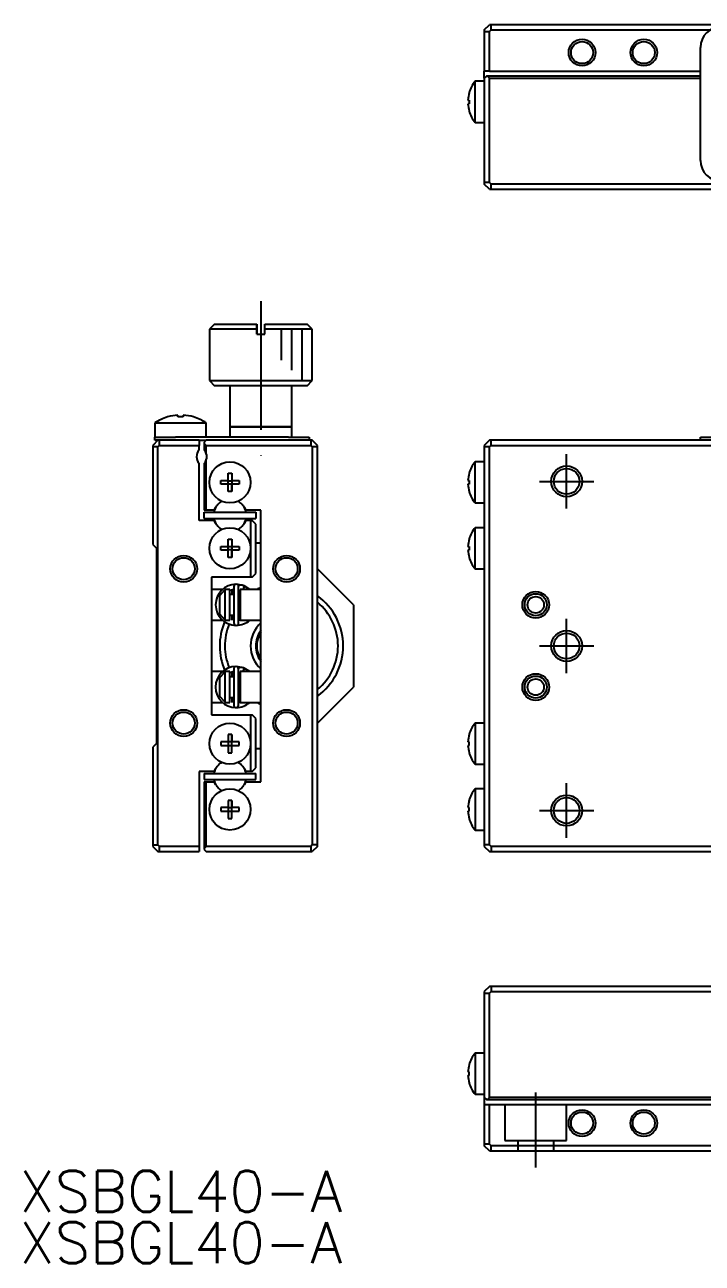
# Model space of a CAD drawing. Extents: x 15 to 442, y 13 to 134.
# Drawn here: x 15.5 to 81.3, y 13.2 to 133.6 of the extents above; entities that cross this region are included whole.
import ezdxf

# ---------------------------------------------------------------- set-up
doc = ezdxf.new("R2010")
doc.units = 0
doc.header["$LTSCALE"] = 10
doc.linetypes.add('CENTER', pattern=[2, 1.25, -0.25, 0.25, -0.25])
doc.linetypes.add('DASHED', pattern=[3.5, 2, -1.5])
doc.layers.get('0').update_dxf_attribs({"linetype": 'CONTINUOUS'})
doc.layers.add('CENTER', color=1, linetype='CENTER')
doc.styles.get("Standard").update_dxf_attribs({"font": 'txt.shx', "bigfont": '@extfont2.shx'})

msp = doc.modelspace()

# ---------------------------------------------------------------- linework, layer by layer
at = {"color": 7, "linetype": 'CONTINUOUS'}
for p, q in [((60.134929, 133.14), (60.634929, 133.64)), ((60.134929, 133.14), (60.134929, 132.99)), ((60.134929, 132.99), (60.634929, 132.99)), ((60.134929, 132.99), (60.134929, 129.14)), ((60.784929, 133.64), (60.634929, 133.64)), ((60.634929, 132.99), (60.784929, 133.14)), ((60.634929, 129.14), (60.634929, 132.99)), ((60.784929, 133.14), (60.784929, 133.64)), ((139.484929, 133.64), (60.784929, 133.64)), ((60.784929, 133.14), (82.081364, 133.14)), ((81.134929, 120.44), (81.134929, 131.44)), ((60.634929, 129.14), (60.134929, 129.14)), ((60.134929, 128.44), (60.134929, 129.14)), ((60.634929, 129.14), (81.134929, 129.14)), ((59.23693, 124.14), (59.23693, 128.14)), ((60.134929, 128.14), (59.23693, 128.14)), ((60.334929, 128.64), (60.134929, 128.44)), ((60.134929, 128.44), (60.134929, 126.94)), ((60.434929, 128.64), (60.334929, 128.64)), ((60.634929, 128.44), (60.434929, 128.64)), ((81.134929, 128.64), (60.434929, 128.64)), ((60.634929, 118.29), (60.634929, 128.44)), ((60.634929, 128.44), (81.134929, 128.44)), ((58.660785, 127.028616), (58.665408, 127.026361)), ((60.134929, 126.94), (60.134929, 125.34)), ((58.545071, 126.32), (58.665408, 126.32)), ((58.665408, 125.96), (58.545071, 125.96)), ((58.665408, 125.253639), (58.660785, 125.251384)), ((58.665408, 126.32), (58.665408, 125.96)), ((60.134929, 125.34), (60.134929, 118.29)), ((59.23693, 124.14), (60.134929, 124.14)), ((60.634929, 118.29), (60.134929, 118.29)), ((60.134929, 118.29), (60.134929, 118.14)), ((60.634929, 117.64), (60.134929, 118.14)), ((60.784929, 118.14), (60.634929, 118.29)), ((60.784929, 117.64), (60.784929, 118.14)), ((100.134929, 118.14), (60.784929, 118.14)), ((60.634929, 117.64), (60.784929, 117.64)), ((60.784929, 117.64), (139.484929, 117.64)), ((33.92, 104.54), (33.42, 104.04)), ((38.02, 104.04), (33.42, 104.04)), ((33.42, 104.04), (33.42, 99.04)), ((33.92, 104.54), (38.02, 104.54)), ((38.02, 104.54), (38.02, 104.04)), ((38.02, 104.04), (38.02, 104.54)), ((38.02, 103.54), (38.02, 104.04)), ((38.02, 104.04), (38.02, 103.54)), ((38.82, 104.54), (42.92, 104.54)), ((38.82, 104.04), (38.82, 104.54)), ((43.42, 104.04), (38.82, 104.04)), ((38.82, 103.54), (38.82, 104.04)), ((43.42, 104.04), (42.92, 104.54)), ((43.42, 99.04), (43.42, 104.04)), ((38.02, 103.54), (38.82, 103.54)), ((33.42, 99.04), (38.42, 99.04)), ((33.42, 99.04), (33.92, 98.54)), ((38.42, 99.04), (43.42, 99.04)), ((42.92, 98.54), (43.42, 99.04)), ((38.42, 98.54), (33.92, 98.54)), ((35.42, 98.54), (35.42, 94.54)), ((42.92, 98.54), (38.42, 98.54)), ((41.42, 94.54), (41.42, 98.54)), ((29.36141, 95.502581), (29.358067, 95.509436)), ((30.36, 95.502581), (30.36, 95.674953)), ((30.88, 95.502581), (30.36, 95.502581)), ((30.88, 95.674953), (30.88, 95.502581)), ((31.881933, 95.509436), (31.87859, 95.502581)), ((28.12, 94.931657), (33.12, 94.931657)), ((28.12, 94.931657), (28.12, 93.54)), ((33.12, 93.54), (33.12, 94.931657)), ((35.42, 94.54), (38.42, 94.54)), ((38.42, 94.54), (35.42, 94.54)), ((35.42, 94.54), (35.42, 93.54)), ((38.42, 94.54), (41.42, 94.54)), ((41.42, 94.54), (38.42, 94.54)), ((41.42, 93.54), (41.42, 94.54)), ((28.42, 93.24), (27.92, 92.74)), ((27.92, 92.74), (27.92, 92.59)), ((28.12, 93.24), (28.12, 93.54)), ((28.12, 93.54), (30.12, 93.54)), ((28.42, 93.24), (28.12, 93.24)), ((28.57, 93.24), (28.42, 93.24)), ((28.42, 92.59), (28.57, 92.74)), ((28.57, 92.74), (28.57, 93.24)), ((32.42, 93.24), (28.57, 93.24)), ((28.57, 92.74), (32.42, 92.74)), ((31.695, 93.54), (30.12, 93.54)), ((41.12, 93.54), (31.695, 93.54)), ((32.42, 93.24), (33.12, 93.24)), ((32.42, 93.24), (32.42, 92.74)), ((32.42, 92.301438), (32.42, 92.74)), ((33.12, 93.24), (32.92, 93.04)), ((32.92, 93.04), (32.92, 92.94)), ((32.92, 92.94), (33.12, 92.74)), ((32.92, 92.94), (32.92, 92.301438)), ((43.27, 93.24), (33.12, 93.24)), ((33.12, 91.95225), (33.12, 92.74)), ((33.12, 92.74), (43.27, 92.74)), ((41.12, 93.54), (43.12, 93.54)), ((43.12, 93.54), (43.12, 93.24)), ((43.27, 93.24), (43.27, 92.74)), ((43.42, 93.24), (43.27, 93.24)), ((43.27, 92.74), (43.42, 92.59)), ((43.92, 92.74), (43.42, 93.24)), ((43.92, 92.59), (43.92, 92.74)), ((60.634929, 93.24), (60.134929, 92.74)), ((60.134929, 92.74), (60.134929, 92.59)), ((60.784929, 93.24), (60.634929, 93.24)), ((60.634929, 92.59), (60.784929, 92.74)), ((60.784929, 92.74), (60.784929, 93.24)), ((139.484929, 93.24), (60.784929, 93.24)), ((60.784929, 92.74), (139.484929, 92.74)), ((81.134929, 93.24), (81.134929, 93.54)), ((81.134929, 93.54), (83.134929, 93.54)), ((27.92, 92.59), (27.92, 83.09)), ((28.42, 92.59), (27.92, 92.59)), ((28.42, 53.89), (28.42, 92.59)), ((43.42, 92.59), (43.42, 53.89)), ((43.92, 92.59), (43.42, 92.59)), ((43.92, 53.89), (43.92, 92.59)), ((60.634929, 92.59), (60.134929, 92.59)), ((60.134929, 92.59), (60.134929, 91.14)), ((60.634929, 53.89), (60.634929, 92.59)), ((32.42, 85.44), (32.42, 90.978562)), ((32.92, 90.978562), (32.92, 86.44)), ((33.12, 86.44), (33.12, 91.32775)), ((60.134929, 91.14), (59.23693, 91.14)), ((59.23693, 87.14), (59.23693, 91.14)), ((60.134929, 91.14), (60.134929, 83.54)), ((34.533639, 89.32), (35.24, 89.32)), ((34.533639, 88.96), (34.533639, 89.32)), ((35.24, 90.026361), (35.6, 90.026361)), ((35.24, 89.32), (35.24, 90.026361)), ((35.250372, 89.309628), (35.24, 89.32)), ((35.250372, 88.970372), (35.250372, 89.309628)), ((35.250372, 89.309628), (35.589628, 89.309628)), ((35.589628, 89.309628), (35.6, 89.32)), ((35.589628, 89.309628), (35.589628, 88.970372)), ((35.6, 90.026361), (35.6, 89.32)), ((35.6, 90.026361), (35.6, 89.32)), ((35.6, 89.32), (36.306361, 89.32)), ((36.306361, 89.32), (36.306361, 88.96)), ((58.545071, 89.32), (58.665408, 89.32)), ((58.660785, 90.028616), (58.665408, 90.026361)), ((58.660785, 90.028616), (58.665408, 90.026361)), ((58.665408, 89.32), (58.665408, 88.96)), ((35.24, 88.96), (34.533639, 88.96)), ((35.250372, 88.970372), (35.24, 88.96)), ((35.24, 88.253639), (35.24, 88.96)), ((35.6, 88.253639), (35.24, 88.253639)), ((35.589628, 88.970372), (35.250372, 88.970372)), ((35.589628, 88.970372), (35.6, 88.96)), ((35.6, 88.96), (35.6, 88.253639)), ((36.306361, 88.96), (35.6, 88.96)), ((35.6, 88.253639), (35.6, 88.96)), ((58.665408, 88.96), (58.545071, 88.96)), ((58.665408, 88.253639), (58.660785, 88.251384)), ((58.665408, 88.253639), (58.660785, 88.251384)), ((33.875588, 86.44), (34.045185, 86.73375)), ((36.794815, 86.73375), (36.964412, 86.44)), ((59.23693, 87.14), (60.134929, 87.14)), ((33.12, 86.44), (32.92, 86.44)), ((32.92, 86.24), (37.92, 86.24)), ((32.92, 86.24), (33.861104, 86.24)), ((32.92, 85.64), (32.92, 86.24)), ((32.92, 85.64), (37.92, 85.64)), ((33.875588, 86.44), (33.12, 86.44)), ((33.77, 86.24), (33.861104, 86.24)), ((33.77, 86.24), (33.861104, 86.24)), ((33.77, 86.24), (33.861104, 86.24)), ((33.77, 86.24), (33.861104, 86.24)), ((33.77, 86.24), (33.861104, 86.24)), ((33.77, 86.24), (33.861104, 86.24)), ((33.77, 86.24), (33.861104, 86.24)), ((33.77, 86.24), (33.861104, 86.24)), ((33.77, 86.24), (33.861104, 86.24)), ((33.77, 86.24), (33.861104, 86.24)), ((33.77, 86.24), (33.861104, 86.24)), ((33.77, 86.24), (33.861104, 86.24)), ((33.77, 86.24), (33.861104, 86.24)), ((33.77, 86.24), (33.861104, 86.24)), ((33.77, 86.24), (33.861104, 86.24)), ((33.77, 86.24), (33.861104, 86.24)), ((33.77, 86.24), (37.07, 86.24)), ((33.77, 86.24), (33.861104, 86.24)), ((33.77, 86.24), (33.861104, 86.24)), ((33.77, 86.24), (33.861104, 86.24)), ((33.77, 86.24), (33.861104, 86.24)), ((33.77, 86.24), (33.861104, 86.24)), ((33.77, 86.24), (33.861104, 86.24)), ((33.77, 86.24), (33.861104, 86.24)), ((33.77, 86.24), (33.861104, 86.24)), ((33.77, 86.24), (33.861104, 86.24)), ((33.77, 86.24), (33.861104, 86.24)), ((33.77, 86.24), (33.861104, 86.24)), ((33.77, 86.24), (33.861104, 86.24)), ((33.77, 86.24), (33.861104, 86.24)), ((33.77, 86.24), (33.861104, 86.24)), ((33.77, 86.24), (33.861104, 86.24)), ((38.42, 86.44), (36.964412, 86.44)), ((36.978896, 86.24), (37.07, 86.24)), ((36.978896, 86.24), (37.07, 86.24)), ((36.978896, 86.24), (37.07, 86.24)), ((36.978896, 86.24), (37.07, 86.24)), ((36.978896, 86.24), (37.07, 86.24)), ((36.978896, 86.24), (37.07, 86.24)), ((36.978896, 86.24), (37.07, 86.24)), ((36.978896, 86.24), (37.07, 86.24)), ((36.978896, 86.24), (37.07, 86.24)), ((36.978896, 86.24), (37.07, 86.24)), ((36.978896, 86.24), (37.07, 86.24)), ((36.978896, 86.24), (37.07, 86.24)), ((36.978896, 86.24), (37.07, 86.24)), ((36.978896, 86.24), (37.07, 86.24)), ((36.978896, 86.24), (37.92, 86.24)), ((36.978896, 86.24), (37.07, 86.24)), ((36.978896, 86.24), (37.07, 86.24)), ((36.978896, 86.24), (37.07, 86.24)), ((36.978896, 86.24), (37.07, 86.24)), ((36.978896, 86.24), (37.07, 86.24)), ((36.978896, 86.24), (37.07, 86.24)), ((36.978896, 86.24), (37.07, 86.24)), ((36.978896, 86.24), (37.07, 86.24)), ((36.978896, 86.24), (37.07, 86.24)), ((36.978896, 86.24), (37.07, 86.24)), ((36.978896, 86.24), (37.07, 86.24)), ((36.978896, 86.24), (37.07, 86.24)), ((36.978896, 86.24), (37.07, 86.24)), ((37.92, 86.24), (37.92, 85.64)), ((38.42, 60.04), (38.42, 86.44)), ((33.875588, 85.44), (32.42, 85.44)), ((34.045185, 85.14625), (33.875588, 85.44)), ((36.964412, 85.44), (36.794815, 85.14625)), ((37.42, 85.44), (36.964412, 85.44)), ((37.42, 85.44), (37.42, 82.74)), ((37.42, 85.44), (37.57, 85.44)), ((37.92, 85.09), (37.57, 85.44)), ((37.92, 80.29), (37.92, 85.09)), ((60.134929, 84.74), (59.23693, 84.74)), ((59.23693, 80.74), (59.23693, 84.74)), ((35.24, 83.626361), (35.6, 83.626361)), ((35.24, 82.92), (35.24, 83.626361)), ((35.6, 83.626361), (35.6, 82.92)), ((35.6, 83.626361), (35.6, 82.92)), ((38.42, 83.240002), (37.92, 83.240002)), ((58.660785, 83.628616), (58.665408, 83.626361)), ((58.660785, 83.628616), (58.665408, 83.626361)), ((60.134929, 83.54), (60.134929, 81.94)), ((27.92, 83.09), (28.27, 82.74)), ((28.27, 82.74), (28.27, 63.74)), ((34.533639, 82.92), (35.24, 82.92)), ((34.533639, 82.56), (34.533639, 82.92)), ((35.24, 82.56), (34.533639, 82.56)), ((35.250372, 82.909628), (35.24, 82.92)), ((35.250372, 82.570372), (35.24, 82.56)), ((35.24, 81.853639), (35.24, 82.56)), ((35.250372, 82.570372), (35.250372, 82.909628)), ((35.250372, 82.909628), (35.589628, 82.909628)), ((35.589628, 82.570372), (35.250372, 82.570372)), ((35.589628, 82.909628), (35.6, 82.92)), ((35.589628, 82.909628), (35.589628, 82.570372)), ((35.589628, 82.570372), (35.6, 82.56)), ((35.6, 82.92), (36.306361, 82.92)), ((35.6, 82.56), (35.6, 81.853639)), ((36.306361, 82.56), (35.6, 82.56)), ((35.6, 81.853639), (35.6, 82.56)), ((36.306361, 82.92), (36.306361, 82.56)), ((37.42, 82.74), (37.42, 79.94)), ((58.545071, 82.92), (58.665408, 82.92)), ((58.665408, 82.56), (58.545071, 82.56)), ((58.665408, 82.92), (58.665408, 82.56)), ((60.134929, 81.94), (60.134929, 64.54)), ((35.6, 81.853639), (35.24, 81.853639)), ((47.42, 77.24), (43.92, 80.74)), ((58.665408, 81.853639), (58.660785, 81.851384)), ((58.665408, 81.853639), (58.660785, 81.851384)), ((59.23693, 80.74), (60.134929, 80.74)), ((37.42, 79.94), (33.62, 79.94)), ((33.62, 79.94), (33.62, 66.54)), ((37.57, 79.94), (37.42, 79.94)), ((37.57, 79.94), (37.92, 80.29)), ((34.701678, 78.74), (33.62, 78.74)), ((34.42, 78.156515), (34.92, 78.685683)), ((34.92, 78.74), (34.92, 78.685683)), ((35.42, 78.74), (34.92, 78.74)), ((34.92, 78.685683), (34.92, 75.794317)), ((35.419874, 78.669576), (35.799682, 78.776292)), ((35.42, 75.74), (35.42, 78.74)), ((35.62, 78.24), (35.62, 78.74)), ((35.799734, 79.016687), (35.799734, 75.466687)), ((36.806849, 79.081288), (36.053375, 79.24022)), ((36.240978, 79.085538), (36.239147, 79.08476)), ((36.274279, 79.098664), (36.240978, 79.085538)), ((36.249734, 75.466687), (36.249734, 79.016687)), ((36.249734, 78.417136), (36.419985, 78.672625)), ((36.308183, 79.11011), (36.274279, 79.098664)), ((36.342605, 79.119848), (36.308183, 79.11011)), ((36.377462, 79.127854), (36.342605, 79.119848)), ((36.412669, 79.134109), (36.377462, 79.127854)), ((36.448139, 79.138598), (36.412669, 79.134109)), ((36.42, 78.74), (36.42, 75.74)), ((38.42, 78.74), (36.42, 78.74)), ((36.483786, 79.14131), (36.448139, 79.138598)), ((36.519523, 79.142239), (36.483786, 79.14131)), ((36.555263, 79.141381), (36.519523, 79.142239)), ((36.590918, 79.13874), (36.555263, 79.141381)), ((36.626401, 79.13432), (36.590918, 79.13874)), ((36.661625, 79.128133), (36.626401, 79.13432)), ((36.696504, 79.120192), (36.661625, 79.128133)), ((36.682642, 78.752833), (36.675779, 78.74)), ((36.68968, 78.766481), (36.682642, 78.752833)), ((36.805138, 79.082019), (36.686177, 78.739977)), ((36.696847, 78.780855), (36.68968, 78.766481)), ((36.730953, 79.110517), (36.696504, 79.120192)), ((36.704096, 78.795863), (36.696847, 78.780855)), ((36.711382, 78.811409), (36.704096, 78.795863)), ((36.718656, 78.827391), (36.711382, 78.811409)), ((36.725873, 78.843707), (36.718656, 78.827391)), ((36.732986, 78.860252), (36.725873, 78.843707)), ((36.764885, 79.099132), (36.730953, 79.110517)), ((36.739948, 78.876919), (36.732986, 78.860252)), ((36.746715, 78.893601), (36.739948, 78.876919)), ((36.753244, 78.91019), (36.746715, 78.893601)), ((36.759491, 78.926579), (36.753244, 78.91019)), ((36.765418, 78.942663), (36.759491, 78.926579)), ((36.796472, 79.086795), (36.764885, 79.099132)), ((36.770986, 78.958338), (36.765418, 78.942663)), ((36.776158, 78.973503), (36.770986, 78.958338)), ((36.780903, 78.98806), (36.776158, 78.973503)), ((36.785188, 79.001916), (36.780903, 78.98806)), ((36.788986, 79.014981), (36.785188, 79.001916)), ((36.792274, 79.027171), (36.788986, 79.014981)), ((36.795029, 79.038408), (36.792274, 79.027171)), ((36.797234, 79.048618), (36.795029, 79.038408)), ((37.347554, 78.740026), (36.796, 79.085868)), ((36.79654, 79.086765), (36.798376, 79.085162)), ((36.798875, 79.057737), (36.797234, 79.048618)), ((36.798376, 79.085162), (36.79964, 79.082231)), ((36.799941, 79.065705), (36.798875, 79.057737)), ((36.799212, 79.081486), (36.805138, 79.082019)), ((36.79964, 79.082231), (36.800325, 79.077991)), ((36.800425, 79.072471), (36.799941, 79.065705)), ((36.800325, 79.077991), (36.800425, 79.072471)), ((36.838328, 79.067587), (36.806849, 79.081288)), ((34.42, 76.323485), (34.42, 78.156515)), ((35.799734, 78.24), (35.42, 78.24)), ((36.42, 78.24), (36.249734, 78.24)), ((47.42, 77.24), (47.42, 69.24)), ((34.92, 75.794317), (34.42, 76.323485)), ((35.42, 76.24), (35.799734, 76.24)), ((35.62, 75.744136), (35.62, 76.24)), ((36.249734, 76.24), (36.42, 76.24)), ((36.419977, 75.810753), (36.249734, 76.066239)), ((33.62, 75.74), (34.705598, 75.74)), ((34.705878, 75.74), (34.705994, 75.74)), ((34.706573, 75.74), (34.706678, 75.74)), ((34.92, 75.794317), (34.92, 75.74)), ((34.92, 75.74), (35.42, 75.74)), ((36.423757, 75.743061), (36.249752, 75.707069)), ((36.42, 75.74), (38.42, 75.74)), ((36.737694, 75.37497), (36.738847, 75.375339)), ((36.738847, 75.375339), (36.741163, 75.376086)), ((36.741163, 75.376086), (36.742361, 75.376475)), ((36.742361, 75.376475), (36.743995, 75.377011)), ((36.743995, 75.377011), (36.744935, 75.377321)), ((36.744935, 75.377321), (36.746421, 75.377814)), ((36.746421, 75.377814), (36.747352, 75.378125)), ((36.747352, 75.378125), (36.749482, 75.378841)), ((36.749482, 75.378841), (36.796472, 75.39658)), ((36.792891, 75.396642), (36.795041, 75.396284)), ((36.795041, 75.396284), (36.794722, 75.397059)), ((36.796472, 75.39658), (36.795041, 75.396284)), ((36.796216, 75.397597), (36.826471, 75.410553)), ((36.8291, 71.06527), (36.044146, 71.237904)), ((36.23175, 71.083221), (36.229919, 71.082443)), ((36.265051, 71.096348), (36.23175, 71.083221)), ((36.298954, 71.107794), (36.265051, 71.096348)), ((36.333376, 71.117531), (36.298954, 71.107794)), ((36.368233, 71.125537), (36.333376, 71.117531)), ((36.40344, 71.131792), (36.368233, 71.125537)), ((36.43891, 71.136281), (36.40344, 71.131792)), ((36.474558, 71.138994), (36.43891, 71.136281)), ((36.510295, 71.139922), (36.474558, 71.138994)), ((36.546034, 71.139065), (36.510295, 71.139922)), ((36.581689, 71.136423), (36.546034, 71.139065)), ((36.617172, 71.132004), (36.581689, 71.136423)), ((36.652397, 71.125816), (36.617172, 71.132004)), ((36.687276, 71.117876), (36.652397, 71.125816)), ((36.79591, 71.079702), (36.678209, 70.739991)), ((36.721725, 71.108201), (36.687276, 71.117876)), ((36.755656, 71.096815), (36.721725, 71.108201)), ((36.787243, 71.084478), (36.755656, 71.096815)), ((36.785812, 71.084774), (36.788046, 71.084019)), ((37.335662, 70.740054), (36.786771, 71.083551)), ((36.788955, 71.051324), (36.787014, 71.041521)), ((36.788046, 71.084019), (36.789697, 71.081883)), ((36.790306, 71.059965), (36.788955, 71.051324)), ((36.789697, 71.081883), (36.790754, 71.078383)), ((36.789983, 71.079169), (36.79591, 71.079702)), ((36.791059, 71.067387), (36.790306, 71.059965)), ((36.790754, 71.078383), (36.791209, 71.07354)), ((36.791209, 71.07354), (36.791059, 71.067387)), ((34.695073, 70.74), (33.62, 70.74)), ((34.42, 70.156515), (34.92, 70.685683)), ((34.42, 68.323485), (34.42, 70.156515)), ((34.695412, 70.74), (34.695217, 70.74)), ((34.92, 70.74), (34.92, 70.685683)), ((35.42, 70.74), (34.92, 70.74)), ((34.92, 70.685683), (34.92, 67.794317)), ((35.419927, 70.671153), (35.790454, 70.773976)), ((35.42, 67.74), (35.42, 70.74)), ((35.790506, 70.24), (35.42, 70.24)), ((35.62, 70.24), (35.62, 70.74)), ((35.790506, 71.014371), (35.790506, 67.464371)), ((36.240506, 67.464371), (36.240506, 71.014371)), ((36.240506, 70.414819), (36.419987, 70.673861)), ((36.42, 70.24), (36.240506, 70.24)), ((36.42, 70.74), (36.42, 67.74)), ((38.42, 70.74), (36.42, 70.74)), ((36.674824, 70.753214), (36.667809, 70.74)), ((36.682011, 70.767252), (36.674824, 70.753214)), ((36.68932, 70.782021), (36.682011, 70.767252)), ((36.696704, 70.797421), (36.68932, 70.782021)), ((36.704112, 70.813351), (36.696704, 70.797421)), ((36.711497, 70.829704), (36.704112, 70.813351)), ((36.718807, 70.846371), (36.711497, 70.829704)), ((36.725996, 70.863242), (36.718807, 70.846371)), ((36.733014, 70.880203), (36.725996, 70.863242)), ((36.739815, 70.897143), (36.733014, 70.880203)), ((36.746354, 70.913947), (36.739815, 70.897143)), ((36.752588, 70.930505), (36.746354, 70.913947)), ((36.758474, 70.946705), (36.752588, 70.930505)), ((36.763974, 70.962441), (36.758474, 70.946705)), ((36.76905, 70.977606), (36.763974, 70.962441)), ((36.77367, 70.992101), (36.76905, 70.977606)), ((36.777802, 71.005828), (36.77367, 70.992101)), ((36.781419, 71.018697), (36.777802, 71.005828)), ((36.784496, 71.030621), (36.781419, 71.018697)), ((36.787014, 71.041521), (36.784496, 71.030621)), ((43.92, 65.74), (47.42, 69.24)), ((33.62, 67.74), (34.693627, 67.74)), ((34.92, 67.794317), (34.42, 68.323485)), ((34.92, 67.794317), (34.92, 67.74)), ((34.92, 67.74), (35.42, 67.74)), ((35.42, 68.24), (35.790506, 68.24)), ((35.62, 67.74), (35.62, 68.24)), ((36.240506, 68.24), (36.42, 68.24)), ((36.419972, 67.804886), (36.240506, 68.063923)), ((36.423543, 67.743186), (36.240524, 67.704753)), ((36.42, 67.74), (38.42, 67.74)), ((33.62, 66.54), (37.42, 66.54)), ((36.728465, 67.372653), (36.729619, 67.373022)), ((36.729619, 67.373022), (36.731935, 67.373769)), ((36.731935, 67.373769), (36.733132, 67.374159)), ((36.733132, 67.374159), (36.734766, 67.374694)), ((36.734766, 67.374694), (36.735707, 67.375004)), ((36.735707, 67.375004), (36.737192, 67.375497)), ((36.737192, 67.375497), (36.738124, 67.375808)), ((36.738124, 67.375808), (36.740254, 67.376524)), ((36.740254, 67.376524), (36.787243, 67.394264)), ((36.783663, 67.394326), (36.785812, 67.393967)), ((36.785812, 67.393967), (36.785494, 67.394743)), ((36.787243, 67.394264), (36.785812, 67.393967)), ((36.786987, 67.395281), (36.825242, 67.411763)), ((37.42, 66.54), (37.42, 63.74)), ((37.42, 66.54), (37.57, 66.54)), ((37.92, 66.19), (37.57, 66.54)), ((37.92, 61.39), (37.92, 66.19)), ((60.134929, 65.74), (59.23693, 65.74)), ((59.23693, 65.74), (59.23693, 61.74)), ((34.533639, 63.92), (34.533639, 63.56)), ((35.24, 63.92), (34.533639, 63.92)), ((35.6, 64.626361), (35.24, 64.626361)), ((35.24, 64.626361), (35.24, 63.92)), ((35.250372, 63.909628), (35.24, 63.92)), ((35.250372, 63.909628), (35.250372, 63.570372)), ((35.589628, 63.909628), (35.250372, 63.909628)), ((35.589628, 63.909628), (35.6, 63.92)), ((35.589628, 63.570372), (35.589628, 63.909628)), ((35.6, 63.92), (35.6, 64.626361)), ((35.6, 64.626361), (35.6, 63.92)), ((36.306361, 63.92), (35.6, 63.92)), ((36.306361, 63.56), (36.306361, 63.92)), ((58.665408, 63.92), (58.545071, 63.92)), ((58.665408, 64.626361), (58.660785, 64.628616)), ((58.665408, 64.626361), (58.660785, 64.628616)), ((58.665408, 63.56), (58.665408, 63.92)), ((60.134929, 64.54), (60.134929, 62.94)), ((28.27, 63.74), (27.92, 63.39)), ((27.92, 63.39), (27.92, 53.89)), ((34.533639, 63.56), (35.24, 63.56)), ((35.250372, 63.570372), (35.24, 63.56)), ((35.24, 63.56), (35.24, 62.853639)), ((35.24, 62.853639), (35.6, 62.853639)), ((35.250372, 63.570372), (35.589628, 63.570372)), ((35.589628, 63.570372), (35.6, 63.56)), ((35.6, 62.853639), (35.6, 63.56)), ((35.6, 63.56), (36.306361, 63.56)), ((35.6, 62.853639), (35.6, 63.56)), ((37.42, 63.74), (37.42, 61.04)), ((38.42, 63.24), (37.92, 63.24)), ((58.545071, 63.56), (58.665408, 63.56)), ((58.660785, 62.851384), (58.665408, 62.853639)), ((58.660785, 62.851384), (58.665408, 62.853639)), ((60.134929, 62.94), (60.134929, 55.34)), ((59.23693, 61.74), (60.134929, 61.74)), ((32.42, 61.04), (32.42, 53.74)), ((33.875588, 61.04), (32.42, 61.04)), ((32.92, 60.84), (37.92, 60.84)), ((32.92, 60.84), (32.92, 60.24)), ((32.92, 60.24), (37.92, 60.24)), ((32.92, 60.24), (33.861104, 60.24)), ((33.77, 60.24), (33.861104, 60.24)), ((33.77, 60.24), (33.861104, 60.24)), ((33.77, 60.24), (33.861104, 60.24)), ((33.77, 60.24), (33.861104, 60.24)), ((33.77, 60.24), (33.861104, 60.24)), ((33.77, 60.24), (33.861104, 60.24)), ((33.77, 60.24), (33.861104, 60.24)), ((33.77, 60.24), (33.861104, 60.24)), ((33.77, 60.24), (33.861104, 60.24)), ((33.77, 60.24), (33.861104, 60.24)), ((33.77, 60.24), (33.861104, 60.24)), ((33.77, 60.24), (33.861104, 60.24)), ((33.77, 60.24), (33.861104, 60.24)), ((33.77, 60.24), (33.861104, 60.24)), ((33.77, 60.24), (33.861104, 60.24)), ((33.77, 60.24), (33.861104, 60.24)), ((33.77, 60.24), (37.07, 60.24)), ((33.77, 60.24), (33.861104, 60.24)), ((33.77, 60.24), (33.861104, 60.24)), ((33.77, 60.24), (33.861104, 60.24)), ((33.77, 60.24), (33.861104, 60.24)), ((33.77, 60.24), (33.861104, 60.24)), ((33.77, 60.24), (33.861104, 60.24)), ((33.77, 60.24), (33.861104, 60.24)), ((33.77, 60.24), (33.861104, 60.24)), ((33.77, 60.24), (33.861104, 60.24)), ((33.77, 60.24), (33.861104, 60.24)), ((33.77, 60.24), (33.861104, 60.24)), ((33.77, 60.24), (33.861104, 60.24)), ((33.77, 60.24), (33.861104, 60.24)), ((33.77, 60.24), (33.861104, 60.24)), ((33.77, 60.24), (33.861104, 60.24)), ((33.875588, 61.04), (34.045185, 61.33375)), ((36.794815, 61.33375), (36.964412, 61.04)), ((37.42, 61.04), (36.964412, 61.04)), ((36.978896, 60.24), (37.07, 60.24)), ((36.978896, 60.24), (37.07, 60.24)), ((36.978896, 60.24), (37.07, 60.24)), ((36.978896, 60.24), (37.07, 60.24)), ((36.978896, 60.24), (37.92, 60.24)), ((36.978896, 60.24), (37.07, 60.24)), ((36.978896, 60.24), (37.07, 60.24)), ((36.978896, 60.24), (37.07, 60.24)), ((36.978896, 60.24), (37.07, 60.24)), ((37.57, 61.04), (37.42, 61.04)), ((37.57, 61.04), (37.92, 61.39)), ((37.92, 60.24), (37.92, 60.84)), ((32.92, 60.04), (32.92, 53.54)), ((32.92, 60.04), (33.12, 60.04)), ((33.12, 53.74), (33.12, 60.04)), ((33.12, 60.04), (33.875588, 60.04)), ((34.045185, 59.74625), (33.875588, 60.04)), ((36.964412, 60.04), (36.794815, 59.74625)), ((36.964412, 60.04), (38.42, 60.04)), ((60.134929, 59.34), (59.23693, 59.34)), ((59.23693, 59.34), (59.23693, 55.34)), ((35.6, 58.226361), (35.24, 58.226361)), ((35.24, 58.226361), (35.24, 57.52)), ((35.6, 57.52), (35.6, 58.226361)), ((35.6, 58.226361), (35.6, 57.52)), ((58.665408, 58.226361), (58.660785, 58.228616)), ((58.665408, 58.226361), (58.660785, 58.228616)), ((35.24, 57.52), (34.533639, 57.52)), ((34.533639, 57.52), (34.533639, 57.16)), ((34.533639, 57.16), (35.24, 57.16)), ((35.250372, 57.509628), (35.24, 57.52)), ((35.250372, 57.170372), (35.24, 57.16)), ((35.24, 57.16), (35.24, 56.453639)), ((35.250372, 57.509628), (35.250372, 57.170372)), ((35.589628, 57.509628), (35.250372, 57.509628)), ((35.250372, 57.170372), (35.589628, 57.170372)), ((35.589628, 57.509628), (35.6, 57.52)), ((35.589628, 57.170372), (35.589628, 57.509628)), ((35.589628, 57.170372), (35.6, 57.16)), ((36.306361, 57.52), (35.6, 57.52)), ((35.6, 56.453639), (35.6, 57.16)), ((35.6, 57.16), (36.306361, 57.16)), ((35.6, 56.453639), (35.6, 57.16)), ((36.306361, 57.16), (36.306361, 57.52)), ((58.665408, 57.52), (58.545071, 57.52)), ((58.545071, 57.16), (58.665408, 57.16)), ((58.665408, 57.16), (58.665408, 57.52)), ((35.24, 56.453639), (35.6, 56.453639)), ((58.660785, 56.451384), (58.665408, 56.453639)), ((58.660785, 56.451384), (58.665408, 56.453639)), ((59.23693, 55.34), (60.134929, 55.34)), ((60.134929, 55.34), (60.134929, 53.89)), ((27.92, 53.89), (28.42, 53.89)), ((27.92, 53.89), (27.92, 53.74)), ((27.92, 53.74), (28.42, 53.24)), ((28.57, 53.74), (28.42, 53.89)), ((28.42, 53.24), (28.57, 53.24)), ((32.42, 53.74), (28.57, 53.74)), ((28.57, 53.24), (28.57, 53.74)), ((28.57, 53.24), (32.42, 53.24)), ((32.42, 53.74), (32.42, 53.24)), ((33.12, 53.74), (32.92, 53.54)), ((32.92, 53.54), (32.92, 53.44)), ((32.92, 53.44), (33.12, 53.24)), ((43.27, 53.74), (33.12, 53.74)), ((33.12, 53.24), (43.27, 53.24)), ((43.42, 53.89), (43.27, 53.74)), ((43.27, 53.74), (43.27, 53.24)), ((43.27, 53.24), (43.42, 53.24)), ((43.92, 53.89), (43.42, 53.89)), ((43.92, 53.74), (43.42, 53.24)), ((43.92, 53.74), (43.92, 53.89)), ((60.134929, 53.89), (60.134929, 53.74)), ((60.634929, 53.89), (60.134929, 53.89)), ((60.134929, 53.74), (60.634929, 53.24)), ((60.784929, 53.74), (60.634929, 53.89)), ((60.634929, 53.24), (60.784929, 53.24)), ((139.484929, 53.74), (60.784929, 53.74)), ((60.784929, 53.74), (60.784929, 53.24)), ((60.784929, 53.24), (139.484929, 53.24)), ((60.634929, 40.14), (60.134929, 39.64)), ((60.784929, 40.14), (60.634929, 40.14)), ((139.484929, 40.14), (60.784929, 40.14)), ((60.784929, 40.14), (60.784929, 39.64)), ((60.134929, 39.64), (60.134929, 39.49)), ((60.134929, 39.49), (60.134929, 32.44)), ((60.134929, 39.49), (60.634929, 39.49)), ((60.634929, 39.49), (60.784929, 39.64)), ((60.634929, 29.34), (60.634929, 39.49)), ((60.784929, 39.64), (139.484929, 39.64)), ((58.665408, 32.526361), (58.660785, 32.528616)), ((59.23693, 33.64), (59.23693, 29.64)), ((60.134929, 33.64), (59.23693, 33.64)), ((58.665408, 31.82), (58.545071, 31.82)), ((58.545071, 31.46), (58.665408, 31.46)), ((58.665408, 31.46), (58.665408, 31.82)), ((60.134929, 32.44), (60.134929, 30.84)), ((58.660785, 30.751384), (58.665408, 30.753639)), ((60.134929, 30.84), (60.134929, 29.34)), ((59.23693, 29.64), (60.134929, 29.64)), ((60.134929, 29.34), (60.334929, 29.14)), ((60.134929, 29.34), (60.134929, 28.64)), ((60.334929, 29.14), (60.434929, 29.14)), ((60.434929, 29.14), (60.634929, 29.34)), ((60.434929, 29.14), (139.834929, 29.14)), ((139.634929, 29.34), (60.634929, 29.34)), ((60.134929, 28.64), (60.134929, 24.79)), ((60.134929, 28.64), (60.634929, 28.64)), ((60.634929, 24.79), (60.634929, 28.64)), ((60.634929, 28.64), (139.634929, 28.64)), ((60.134929, 24.79), (60.134929, 24.64)), ((60.634929, 24.79), (60.134929, 24.79)), ((60.634929, 24.14), (60.134929, 24.64)), ((60.784929, 24.64), (60.634929, 24.79)), ((60.634929, 24.14), (60.784929, 24.14)), ((139.484929, 24.64), (60.784929, 24.64)), ((60.784929, 24.14), (60.784929, 24.64)), ((60.784929, 24.14), (139.484929, 24.14))]:
    msp.add_line(p, q, dxfattribs=at)
at = {"color": 3, "linetype": 'CONTINUOUS'}
for p, q in [((40.42, 101.04), (40.42, 104.04)), ((41.42, 100.04), (41.42, 104.04)), ((42.42, 99.04), (42.42, 104.04))]:
    msp.add_line(p, q, dxfattribs=at)
at = {"color": 3, "linetype": 'DASHED'}
for p, q in [((62.134929, 28.64), (62.134929, 25.14)), ((68.134929, 25.14), (68.134929, 28.64)), ((62.134929, 25.14), (68.134929, 25.14)), ((63.384929, 25.14), (63.384929, 24.14)), ((66.884929, 24.14), (66.884929, 25.14))]:
    msp.add_line(p, q, dxfattribs=at)
at = {"color": 3, "linetype": 'CONTINUOUS'}
for centre, radius in [((69.634929, 130.94), 1.3), ((75.634929, 130.94), 1.3), ((68.134929, 89.24), 1.5), ((30.92, 80.74), 1.3), ((40.92, 80.74), 1.3), ((65.134929, 77.24), 1.3), ((68.134929, 73.24), 1.5), ((65.134929, 69.24), 1.3), ((30.92, 65.74), 1.3), ((40.92, 65.74), 1.3), ((68.134929, 57.24), 1.5), ((69.634929, 26.84), 1.3), ((75.634929, 26.84), 1.3)]:
    msp.add_circle(centre, radius, dxfattribs=at)
at = {"color": 7, "linetype": 'CONTINUOUS'}
for centre, radius in [((69.634929, 130.94), 1.075), ((75.634929, 130.94), 1.075), ((35.42, 89.14), 2), ((68.134929, 89.24), 1.25), ((35.42, 82.74), 2), ((30.92, 80.74), 1.075), ((40.92, 80.74), 1.075), ((65.134929, 77.24), 1.075), ((65.134929, 77.24), 0.8), ((68.134929, 73.24), 1.25), ((65.134929, 69.24), 1.075), ((65.134929, 69.24), 0.8), ((30.92, 65.74), 1.075), ((40.92, 65.74), 1.075), ((35.42, 63.74), 2), ((35.42, 57.34), 2), ((68.134929, 57.24), 1.25), ((69.634929, 26.84), 1.075), ((75.634929, 26.84), 1.075)]:
    msp.add_circle(centre, radius, dxfattribs=at)
for centre, radius, start, end in [((83.134929, 131.44), 2, 90, 180), ((61.734929, 126.14), 3.2, 141.317813, 163.877467), ((61.734929, 126.14), 3.194933, 163.893288, 176.770291), ((61.734929, 126.14), 3.194933, 183.229709, 196.106712), ((61.734929, 126.14), 3.2, 196.122533, 218.682187), ((83.134929, 120.44), 2, 180, 270), ((30.62, 91.19), 4.5, 106.285843, 123.748989), ((30.62, 91.19), 4.492483, 93.317816, 106.26943), ((30.62, 91.19), 4.492483, 73.73057, 86.682184), ((30.62, 91.19), 4.5, 56.251011, 73.714157), ((33.17, 91.64), 1, 138.590378, 221.409622), ((32.17, 91.64), 1, 18.194872, 41.409622), ((32.17, 91.64), 1, 341.805128, 18.194872), ((32.17, 91.64), 1, 318.590378, 341.805128), ((61.734929, 89.14), 3.2, 141.317813, 163.877467), ((61.734929, 89.14), 3.194933, 163.893288, 176.770291), ((61.734929, 89.14), 3.194933, 183.229709, 196.106712), ((61.734929, 89.14), 3.2, 196.122533, 218.682187), ((35.42, 85.939999), 1.5875, 149.999969, 169.106951), ((35.42, 85.94), 1.5875, 135, 150), ((35.42, 85.939999), 1.5875, 120.433182, 135.000249), ((35.534905, 85.825095), 1.75, 121.881533, 135), ((35.42, 85.939999), 1.5875, 45.000025, 59.566818), ((35.305095, 85.825095), 1.75, 45, 58.118467), ((35.42, 85.94), 1.5875, 30, 45), ((35.42, 85.939999), 1.5875, 10.893049, 30), ((35.42, 85.939999), 1.5875, 190.893062, 210), ((35.42, 85.939999), 1.5875, 330.000031, 349.106937), ((35.42, 85.94), 1.5875, 210, 225), ((35.42, 85.939999), 1.5875, 224.999975, 239.566737), ((35.534905, 86.054905), 1.75, 225, 238.118467), ((35.42, 85.939999), 1.5875, 300.433263, 314.999751), ((35.305095, 86.054905), 1.75, 301.881533, 315), ((35.42, 85.94), 1.5875, 315, 330), ((61.734929, 82.74), 3.2, 141.317813, 163.877467), ((61.734929, 82.74), 3.194933, 163.893288, 176.770291), ((61.734929, 82.74), 3.194933, 183.229709, 196.106712), ((61.734929, 82.74), 3.2, 196.122533, 218.682187), ((36.024773, 77.241732), 1.998762, 90.738023, 269.187021), ((36.024734, 79.016687), 0.225, 0, 180), ((40.42, 73.24), 6, 109.471221, 113.556464), ((40.42, 73.24), 6, 305.685335, 54.314665), ((40.42, 73.24), 5.5, 309.521196, 50.478804), ((40.42, 73.24), 5.5, 147.145223, 150.77713), ((40.42, 73.24), 6, 156.94193, 180.518911), ((40.42, 73.24), 5.5, 157.30366, 180.518911), ((36.024734, 75.466687), 0.225, 180, 0), ((36.023222, 77.245899), 2.003021, 270.861614, 311.25207), ((40.42, 73.24), 3, 131.810315, 180), ((40.42, 73.24), 2.5, 143.130102, 180), ((40.42, 73.24), 2.4, 146.44269, 213.55731), ((40.42, 73.24), 6, 180.518911, 202.999465), ((40.42, 73.24), 5.5, 180.518911, 202.653585), ((40.42, 73.24), 3, 180, 228.189685), ((40.42, 73.24), 2.5, 180, 216.869898), ((36.015544, 69.239415), 1.998762, 90.738023, 269.187021), ((36.015506, 71.014371), 0.225, 0, 180), ((40.42, 73.24), 5.5, 209.22287, 212.677142), ((36.015506, 67.464371), 0.225, 180, 0), ((36.014003, 69.24353), 2.002967, 270.861349, 311.350916), ((40.42, 73.24), 6, 246.443535, 250.528779), ((61.734929, 63.74), 3.2, 141.317813, 163.877467), ((61.734929, 63.74), 3.194933, 163.893288, 176.770291), ((61.734929, 63.74), 3.194933, 183.229709, 196.106712), ((61.734929, 63.74), 3.2, 196.122533, 218.682187), ((35.42, 60.54), 1.5875, 135, 150), ((35.534905, 60.425095), 1.75, 121.881533, 135), ((35.42, 60.540001), 1.5875, 120.433263, 134.999751), ((35.42, 60.540001), 1.5875, 44.999975, 59.566737), ((35.305095, 60.425095), 1.75, 45, 58.118467), ((35.42, 60.54), 1.5875, 30, 45), ((35.42, 60.540001), 1.5875, 150.000031, 169.106915), ((35.42, 60.540001), 1.5875, 190.893068, 210.000031), ((35.42, 60.540001), 1.5875, 329.999969, 349.10691), ((35.42, 60.540001), 1.5875, 10.89309, 29.999969), ((35.42, 60.54), 1.5875, 210, 225), ((35.534905, 60.654905), 1.75, 225, 238.118467), ((35.42, 60.540001), 1.5875, 225.000025, 239.566818), ((35.42, 60.540001), 1.5875, 300.433182, 315.000249), ((35.305095, 60.654905), 1.75, 301.881533, 315), ((35.42, 60.54), 1.5875, 315, 330), ((61.734929, 57.34), 3.2, 141.317813, 163.877467), ((61.734929, 57.34), 3.194933, 163.893288, 176.770291), ((61.734929, 57.34), 3.194933, 183.229709, 196.106712), ((61.734929, 57.34), 3.2, 196.122533, 218.682187), ((61.734929, 31.64), 3.194933, 163.893288, 176.770291), ((61.734929, 31.64), 3.2, 141.317813, 163.877467), ((61.734929, 31.64), 3.194933, 183.229709, 196.106712), ((61.734929, 31.64), 3.2, 196.122533, 218.682187)]:
    msp.add_arc(centre, radius, start, end, dxfattribs=at)
at = {"color": 3, "linetype": 'CONTINUOUS'}
for start, end in [(143.130102, 180), (180, 216.869898)]:
    msp.add_arc((40.42, 73.24), 2.5, start, end, dxfattribs=at)
at = {"layer": 'CENTER', "color": 1, "linetype": 'CENTER'}
for p, q in [((38.42, 106.75), (38.42, 91.72)), ((68.134929, 86.59), (68.134929, 91.89)), ((65.484929, 89.24), (70.784929, 89.24)), ((68.134929, 70.59), (68.134929, 75.89)), ((65.484929, 73.24), (70.784929, 73.24)), ((68.134929, 54.59), (68.134929, 59.89)), ((65.484929, 57.24), (70.784929, 57.24)), ((65.134929, 22.52), (65.134929, 29.815))]:
    msp.add_line(p, q, dxfattribs=at)

# ---------------------------------------------------------------- texts
at = {"color": 7, "linetype": 'CONTINUOUS'}
for p in [(14.965451, 18.216667), (14.965451, 13.216667)]:
    msp.add_text('XSBGL40-A', height=4, dxfattribs=at).set_placement(p)

doc.saveas('drawing.dxf')
